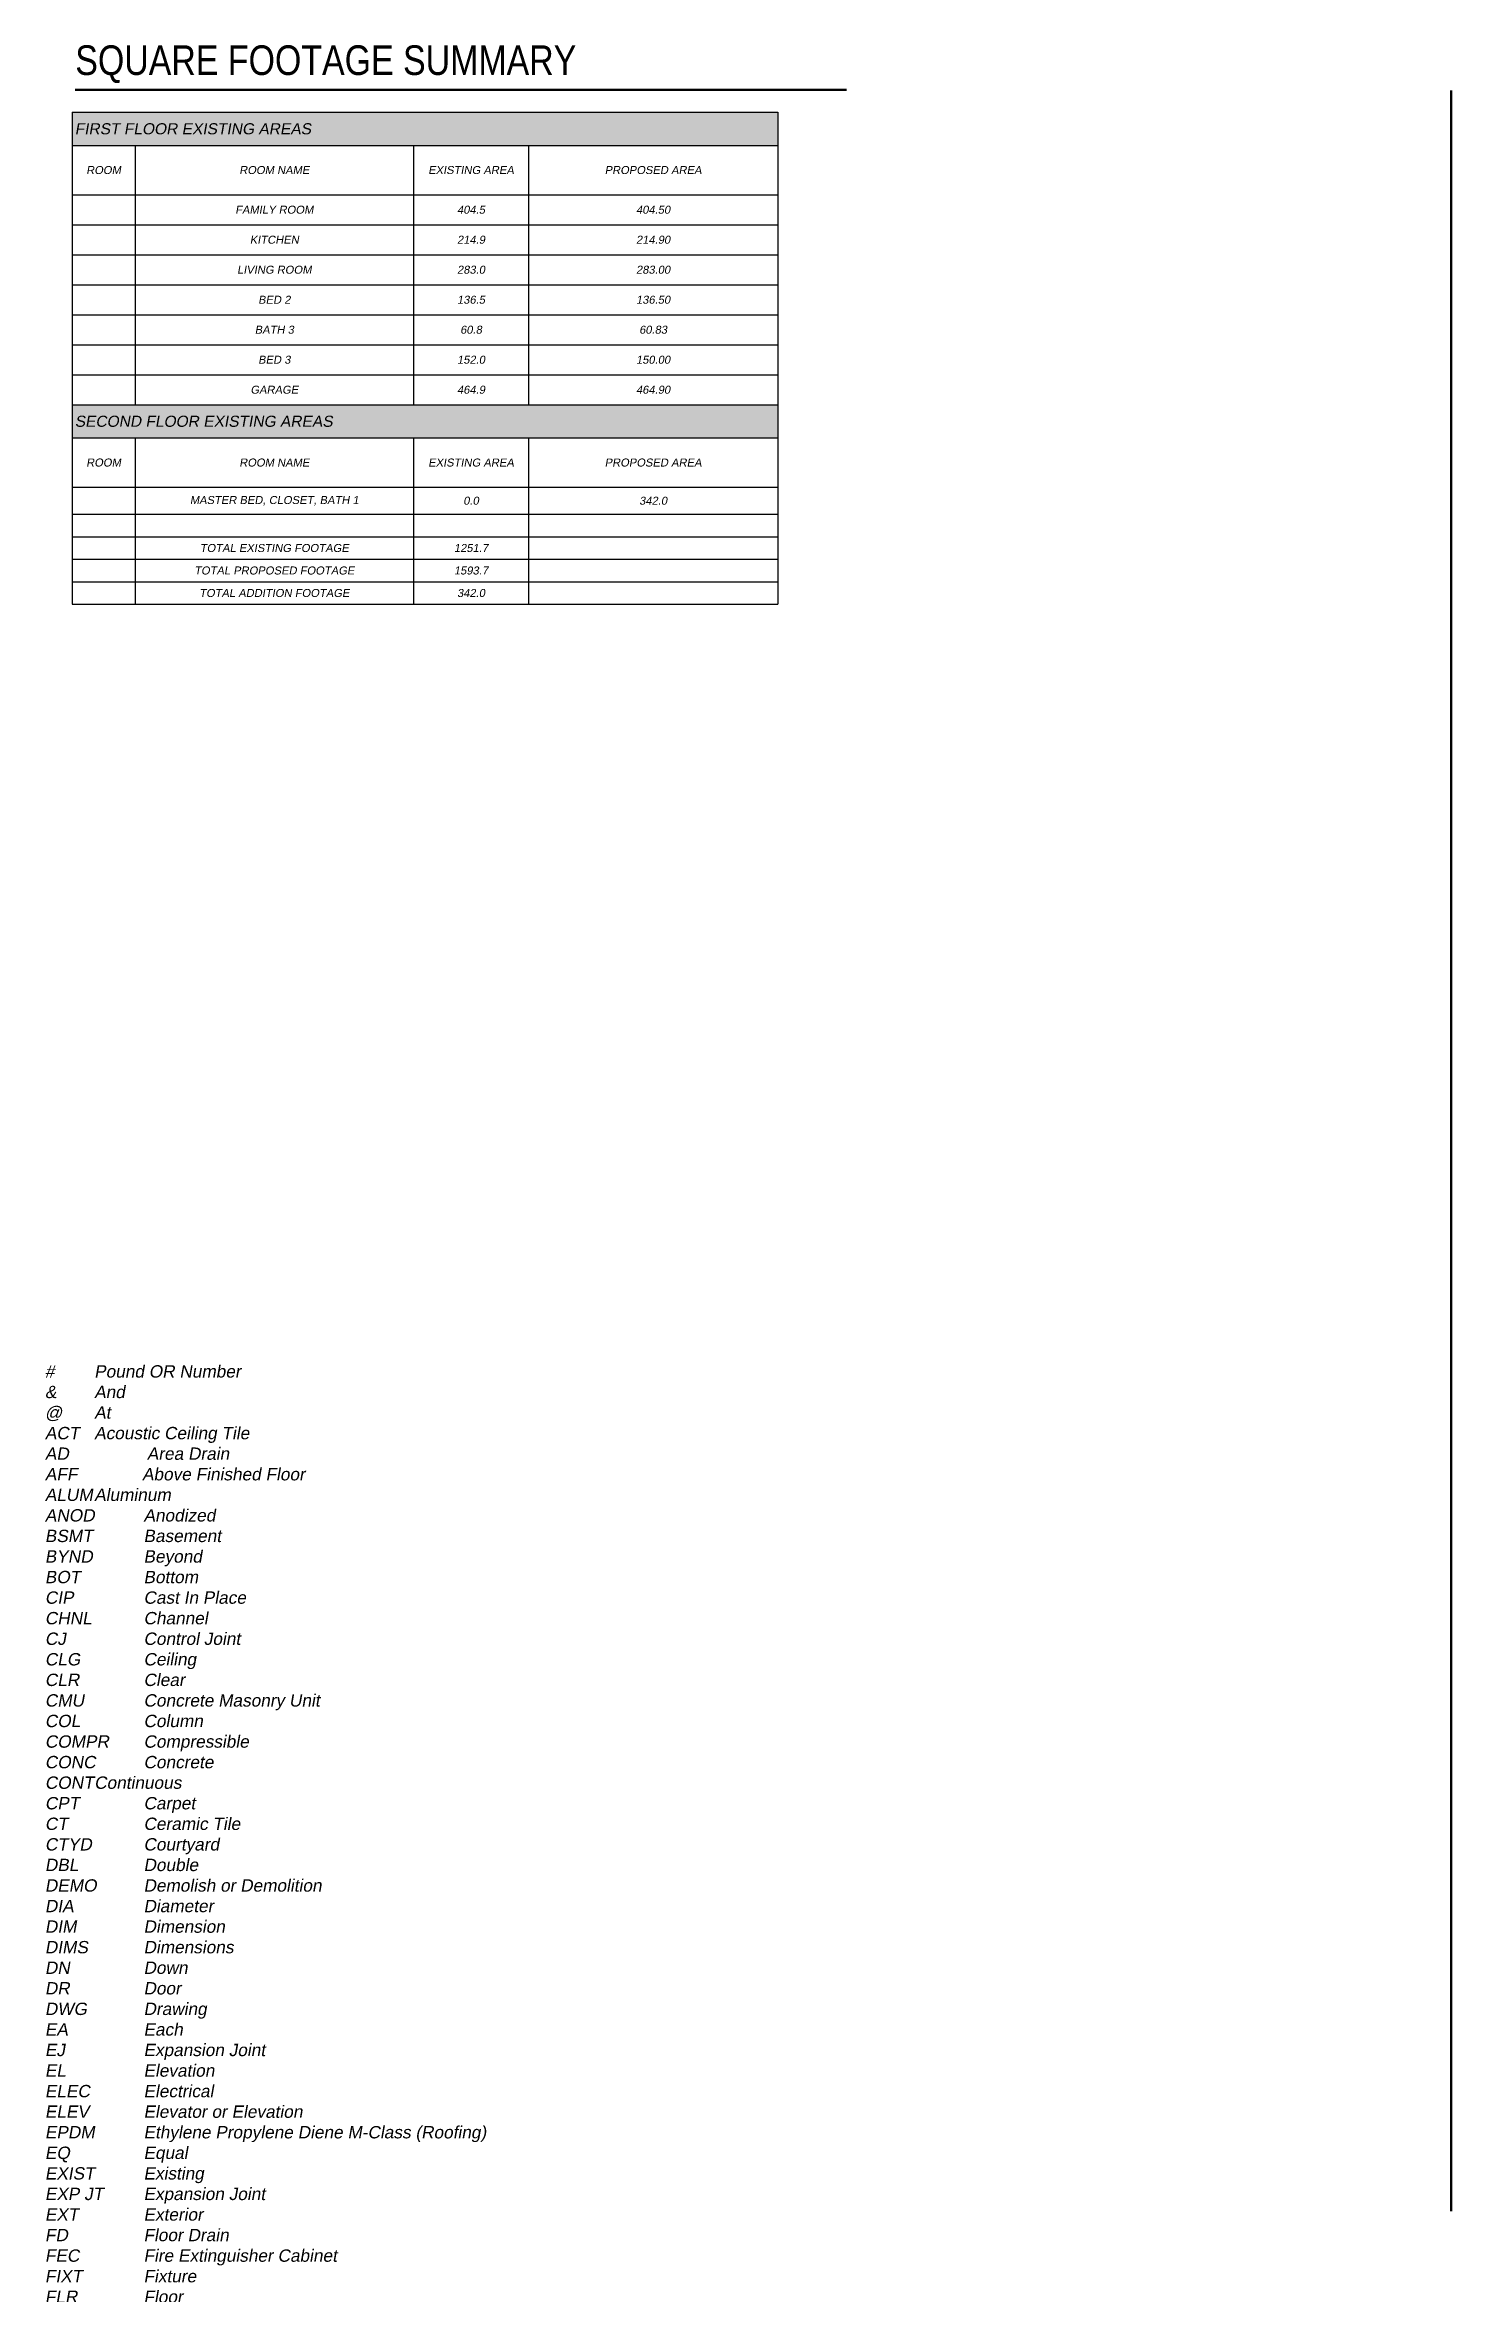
# Paper-space layout 'T-1' of a CAD drawing. Header units: inches. Extents: x 2.1 to 35.6, y -13.1 to 23.2.
# Drawn here: x 2.11 to 16.37, y 0.09 to 22.87 of the extents above; entities that cross this region are included whole.
import ezdxf

# ---------------------------------------------------------------- set-up
doc = ezdxf.new("R2010")
doc.units = ezdxf.units.IN
doc.header["$MEASUREMENT"] = 0
doc.layers.add('TB', color=250, linetype='Continuous', lineweight=0)
doc.styles.get("Standard").update_dxf_attribs({"font": 'arial.ttf', "oblique": 10})
doc.styles.add('Title', font='swissck.ttf')

# ---------------------------------------------------------------- blocks, each defined once
blk = doc.blocks.new('*T479')
at = {"layer": 'TB', "color": 0, "linetype": 'ByBlock', "lineweight": -2, "transparency": 16777216}
for p, q in [((0, 0), (7.154, 0)), ((0, 0), (0, -2.964)), ((7.154, 0), (7.154, -2.964)), ((0, -0.335), (7.154, -0.335)), ((0.639, -0.335), (0.639, -2.964)), ((3.462, -0.335), (3.462, -2.964)), ((4.625, -0.335), (4.625, -2.964)), ((0, -0.836), (7.154, -0.836)), ((0, -1.14), (7.154, -1.14)), ((0, -1.444), (7.154, -1.444)), ((0, -1.748), (7.154, -1.748)), ((0, -2.052), (7.154, -2.052)), ((0, -2.356), (7.154, -2.356)), ((0, -2.66), (7.154, -2.66)), ((0, -2.964), (7.154, -2.964))]:
    blk.add_line(p, q, dxfattribs=at)
at = {"layer": 'TB', "color": 254, "lineweight": 5, "transparency": 16777216}
blk.add_solid([(0, 0), (0, -0.335), (7.154, 0), (7.154, -0.335)], dxfattribs=at)
at = {"layer": 'TB', "color": 0, "lineweight": 30, "transparency": 16777216}
for s, insert, char_height, width, attachment_point in [('FIRST FLOOR EXISTING AREAS', (0.027, -0.168), 0.11264, 7.09965, 4), ('ROOM', (0.319, -0.586), 0.0811, 0.5847, 5), ('ROOM NAME', (2.05, -0.586), 0.0811, 2.76908, 5), ('EXISTING AREA', (4.044, -0.586), 0.0811, 1.1094, 5), ('PROPOSED AREA', (5.89, -0.586), 0.0811, 2.47427, 5), ('FAMILY ROOM', (2.05, -0.988), 0.0811, 2.76908, 5), ('404.5', (4.044, -0.988), 0.0811, 1.1094, 5), ('404.50', (5.89, -0.988), 0.0811, 2.47427, 5), ('KITCHEN', (2.05, -1.292), 0.0811, 2.76908, 5), ('214.9', (4.044, -1.292), 0.0811, 1.1094, 5), ('214.90', (5.89, -1.292), 0.0811, 2.47427, 5), ('\\A1;LIVING ROOM', (2.05, -1.596), 0.0811, 2.76908, 5), ('283.0', (4.044, -1.596), 0.0811, 1.1094, 5), ('283.00', (5.89, -1.596), 0.0811, 2.47427, 5), ('BED 2', (2.05, -1.9), 0.0811, 2.76908, 5), ('136.5', (4.044, -1.9), 0.0811, 1.1094, 5), ('136.50', (5.89, -1.9), 0.0811, 2.47427, 5), ('BATH 3', (2.05, -2.204), 0.0811, 2.76908, 5), ('60.8', (4.044, -2.204), 0.0811, 1.1094, 5), ('60.83', (5.89, -2.204), 0.0811, 2.47427, 5), ('BED 3', (2.05, -2.508), 0.0811, 2.76908, 5), ('152.0', (4.044, -2.508), 0.0811, 1.1094, 5), ('150.00', (5.89, -2.508), 0.0811, 2.47427, 5), ('GARAGE', (2.05, -2.812), 0.0811, 2.76908, 5), ('464.9', (4.044, -2.812), 0.0811, 1.1094, 5), ('464.90', (5.89, -2.812), 0.0811, 2.47427, 5)]:
    blk.add_mtext(s, dxfattribs=dict(at, insert=insert, char_height=char_height, width=width, attachment_point=attachment_point))
blk = doc.blocks.new('*T480')
at = {"layer": 'TB', "color": 0, "linetype": 'ByBlock', "lineweight": -2, "transparency": 16777216}
for p, q in [((0, 0), (7.154, 0)), ((0, 0), (0, -2.021)), ((7.154, 0), (7.154, -2.021)), ((0, -0.335), (7.154, -0.335)), ((0.639, -0.335), (0.639, -2.021)), ((3.462, -0.335), (3.462, -2.021)), ((4.625, -0.335), (4.625, -2.021)), ((0, -0.836), (7.154, -0.836)), ((0, -1.11), (7.154, -1.11)), ((0, -1.338), (7.154, -1.338)), ((0, -1.566), (7.154, -1.566)), ((0, -1.794), (7.154, -1.794)), ((0, -2.021), (7.154, -2.021))]:
    blk.add_line(p, q, dxfattribs=at)
at = {"layer": 'TB', "color": 254, "lineweight": 5, "transparency": 16777216}
blk.add_solid([(0, 0), (0, -0.335), (7.154, 0), (7.154, -0.335)], dxfattribs=at)
at = {"layer": 'TB', "color": 0, "lineweight": 30, "transparency": 16777216}
for s, insert, char_height, width, attachment_point in [('SECOND FLOOR EXISTING AREAS', (0.027, -0.168), 0.11264, 7.09965, 4), ('ROOM', (0.319, -0.586), 0.0811, 0.5847, 5), ('ROOM NAME', (2.05, -0.586), 0.0811, 2.76908, 5), ('EXISTING AREA', (4.044, -0.586), 0.0811, 1.1094, 5), ('PROPOSED AREA', (5.89, -0.586), 0.0811, 2.47427, 5), ('MASTER BED, CLOSET, BATH 1', (2.05, -0.973), 0.0811, 2.76908, 5), ('0.0', (4.044, -0.973), 0.0811, 1.1094, 5), ('342.0', (5.89, -0.973), 0.0811, 2.47427, 5), ('TOTAL EXISTING FOOTAGE', (2.05, -1.452), 0.0811, 2.76908, 5), ('1251.7', (4.044, -1.452), 0.0811, 1.1094, 5), ('TOTAL PROPOSED FOOTAGE', (2.05, -1.68), 0.0811, 2.76908, 5), ('1593.7', (4.044, -1.68), 0.0811, 1.1094, 5), ('TOTAL ADDITION FOOTAGE', (2.05, -1.908), 0.0811, 2.76908, 5), ('342.0', (4.044, -1.908), 0.0811, 1.1094, 5)]:
    blk.add_mtext(s, dxfattribs=dict(at, insert=insert, char_height=char_height, width=width, attachment_point=attachment_point))

psp = doc.layouts.new('T-1')

# ---------------------------------------------------------------- linework, layer by layer
at = {"layer": 'TB', "linetype": 'Continuous', "lineweight": 70}
for p, q in [((10.237, 22.413), (2.419, 22.413)), ((16.365, 22.406), (16.365, 0.916))]:
    psp.add_line(p, q, dxfattribs=at)

# ---------------------------------------------------------------- block references
for name, p in [('*T479', (2.387, 22.187)), ('*T480', (2.387, 19.223))]:
    psp.add_blockref(name, p)

# ---------------------------------------------------------------- texts
at = {"layer": 'TB', "linetype": 'Continuous', "lineweight": 0, "style": 'Title'}
psp.add_text('SQUARE FOOTAGE SUMMARY', height=0.30002, dxfattribs=at).set_placement((2.419, 22.565))
at = {"layer": 'TB', "lineweight": 0}
note = psp.add_mtext_static_columns([''] * 3, width=5, gutter_width=1.110223024625157e-16, height=0, dxfattribs=dict(at, insert=(2.111, 9.49), char_height=0.125, attachment_point=1))
for column, words in zip([note] + note.columns.linked_columns, ['#^IPound OR Number\\P&^IAnd\\P@^IAt\\PACT^IAcoustic Ceiling Tile\\PAD^I           Area Drain\\PAFF^I          Above Finished Floor\\PALUM^IAluminum\\PANOD^IAnodized\\P\\pt1;BSMT^IBasement\\P\\ptz;BYND^I^IBeyond\\PBOT^I^IBottom\\PCIP^I^ICast In Place\\PCHNL^I^IChannel\\PCJ^I^IControl Joint\\PCLG^I^ICeiling\\PCLR^I^IClear\\PCMU^I^IConcrete Masonry Unit\\PCOL^I^IColumn\\PCOMPR^ICompressible\\PCONC^IConcrete\\PCONT^IContinuous\\PCPT^I^ICarpet\\PCT^I^ICeramic Tile\\PCTYD^I^ICourtyard\\PDBL^I^IDouble\\PDEMO^IDemolish or Demolition\\PDIA^I^IDiameter\\PDIM^I^IDimension\\PDIMS^I^IDimensions\\PDN^I^IDown\\PDR^I^IDoor\\PDWG^I^IDrawing \\PEA^I^IEach\\PEJ^I^IExpansion Joint\\PEL^I^IElevation\\PELEC^I^IElectrical\\PELEV^I^IElevator or Elevation\\P\\pt0.75,1;EPDM^I^IEthylene Propylene Diene M-Class (Roofing)\\P\\ptz;EQ^I^IEqual\\PEXIST^IExisting\\PEXP JT^IExpansion Joint\\PEXT^I^IExterior\\P', 'FD^I^IFloor Drain \\PFEC^I^IFire Extinguisher Cabinet\\PFIXT^I^IFixture\\PFLR^I^IFloor\\PFM^I^IFilled Metal\\PFO^I^IFace Of\\PFND^I^IFoundation\\PGA^I^IGauge\\PGALV^I^IGalvanized\\PGWB^I^IGypsum Wall Board\\PHC^I^IHollow Core\\PHI^I^IHigh\\PHM^I^IHollow Metal\\PHP^I^IHigh Point\\PHR^I^IHour\\PHVAC^I^IHeating, Ventilating, And Air Conditioning\\PIRGWB^IImpact Resistant Gypsum Wall Board\\PILO^I^IIn Lieu Of\\PINSUL^IInsulated or Insulation\\PINT^I^IInterior\\PLO^I^ILow\\PMAX^I^IMaximum\\PMO^I^IMasonry Opening\\PMECH^IMechanical\\PMEMBR^IMembrane\\PMIN^I^IMinimum\\PMRGWB^IMoisture-Resistant Gypsum Wall Board\\PXGYP^IType X Fire Resistant Gypsum Board\\PMTL^I^IMetal\\PNIC^I^INot In Contract\\PNO^I^INumber\\PNOM^I^INominal\\P\\pt1;OC^IOn Center\\P\\ptz;OH^I^IOpposite Hand\\POZ^I^IOunce\\PPCC^I^IPre-Cast Concrete\\PPLUMB^IPlumbing\\PPLY^I^IPlywood\\PPT^I^IPressure Treated\\PPNT^I^IPaint or Painted\\PPVC^I^IPolyvinyl Chloride^I\\PRBR^I^IRubber\\P', 'RCP^I^IReflected Ceiling Plan\\PRD^I^IRoof Drain\\PREQD^IRequired\\PRM^I^IRoom\\PSIM^I^ISimilar\\PSPEC^I^ISpecified OR Specification\\PSPK^I^ISprinkler or Speaker\\PSSTL^I^IStainless Steel\\PSTC^I^ISound Transmission Coefficient\\PSTL^I^ISteel\\PSTRUCT^IStructure or Structural\\PT&G^I^ITongue And Groove\\PTELE^I^ITelephone\\PTLT^I^IToilet\\PTO^I^ITop Of\\PTOC^I^ITop Of Concrete\\PTOS^I^ITop Of Steel\\PTPD^I^IToilet Paper Dispenser\\PT/D^I^ITelephone/Data\\PTYP^I^ITypical\\PUNO^I^IUnless Noted Otherwise\\PU/S^I^IUnderside\\PVIF^I^IVerify In Fieldl\\PW/^I^IWith\\PWD^I^IWood']):
    column.text = words

doc.saveas('drawing.dxf')
